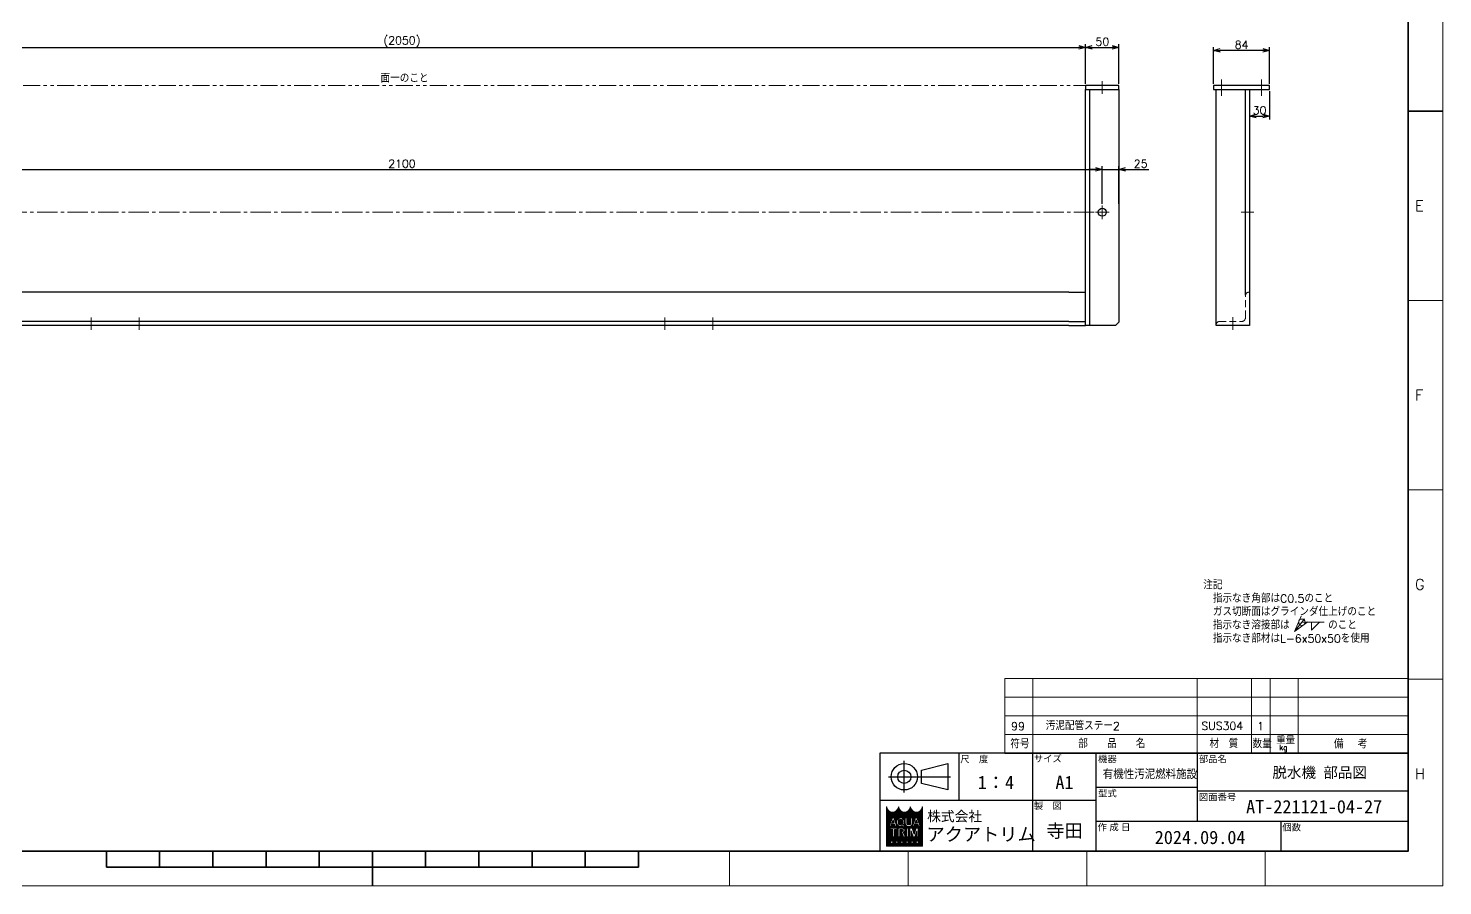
# Model space of a CAD drawing. Header units: millimetres. Extents: x 0 to 3313, y -19 to 2332.
# Drawn here: x 1192 to 3313, y 0 to 1286 of the extents above; entities that cross this region are included whole.
import ezdxf
from ezdxf.enums import TextEntityAlignment as Align

# ---------------------------------------------------------------- set-up
doc = ezdxf.new("R2010")
doc.units = ezdxf.units.MM
doc.header["$LTSCALE"] = 1.6
doc.header["$PDMODE"] = 99
doc.header["$PDSIZE"] = 1
for name, pattern in [('CENTER2', [28.575000000000003, 19.05, -3.175, 3.175, -3.175]), ('HIDDEN', [9.524999999999999, 6.35, -3.175]), ('PHANTOM2', [31.750000000000004, 15.875, -3.175, 3.175, -3.175, 3.175, -3.175])]:
    doc.linetypes.add(name, pattern=pattern)
for name, color, linetype, lineweight in [('04_HIDDEN', 2, 'HIDDEN', 13), ('05_CENTER', 4, 'CENTER2', 13), ('06_PHANTOM', 2, 'PHANTOM2', 13), ('07_TEXT', 3, 'Continuous', 13), ('08_DIM', 3, 'Continuous', 13), ('90_FRAME', 5, 'Continuous', 35)]:
    doc.layers.add(name, color=color, linetype=linetype, lineweight=lineweight)
doc.layers.add('91_BLANK', color=5, linetype='Continuous', lineweight=0, plot=False)
doc.styles.add('KSS_TXT', font='txt.shx', dxfattribs={"bigfont": 'extfont2.shx'})
doc.styles.add('MS_G', font='MS Gothic.ttf')
doc.styles.get("Standard").update_dxf_attribs({"font": 'txt.shx', "bigfont": 'extfont2.shx'})
doc.styles.add('表題用', font='MS PGothic.ttf')
doc.dimstyles.new('KSS_DIM', dxfattribs={"dimscale": 4, "dimtxt": 3, "dimasz": 2.5, "dimexe": 1.25, "dimexo": 0.625, "dimtad": 1, "dimdsep": 46, "dimtxsty": 'KSS_TXT', "dimblk": 'OPEN30', "dimcen": 0, "dimazin": 2, "dimtfac": 0.75, "dimtmove": 0, "dimatfit": 3, "dimldrblk": 'OPEN30', "dimfxl": 1.25, "dimtolj": 1, "dimarcsym": 0})

# ---------------------------------------------------------------- blocks, each defined once
blk = doc.blocks.new('Weld-line')
blk.add_line((0, 0), (1, 0))
blk = doc.blocks.new('Weld10-s5')
blk.add_circle((0, 0), 2)
blk = doc.blocks.new('Weld10-a1')
for p, q in [((5, 0), (0, 5)), ((0, 5), (0, 0)), ((0, 0), (5, 0))]:
    blk.add_line(p, q)
at = {"width": 0.9}
blk.add_attdef('S', text='', height=2.8, dxfattribs=at).set_placement((-2, 1), align=Align.RIGHT)
blk.add_attdef('L', (8, 1), '', height=2.8, dxfattribs=at)
blk = doc.blocks.new('_Open30')
at = {"color": 0, "linetype": 'ByBlock', "lineweight": -2}
for p, q in [((-1, 0.26794919), (0, 0)), ((0, 0), (-1, -0.26794919)), ((0, 0), (-1, 0))]:
    blk.add_line(p, q, dxfattribs=at)
blk = doc.blocks.new('*D184')
at = {"layer": '08_DIM', "color": 0, "lineweight": -2, "transparency": 16777216}
for p, q in [((727.4542912426223, 1202.476590508178), (727.4542912426223, 1262.113898850331)), ((737.4542912426223, 1257.113898850331), (2767.454291241022, 1257.113898850331)), ((2777.454291241022, 1202.476590508178), (2777.454291241022, 1262.113898850331))]:
    blk.add_line(p, q, dxfattribs=at)
at = {"layer": 'Defpoints', "color": 0, "transparency": 16777216}
for p in [(2777.454291241022, 1257.113898850331), (727.4542912426223, 1199.976590508178), (2777.454291241022, 1199.976590508178)]:
    blk.add_point(p, dxfattribs=at)
at = {"layer": '08_DIM', "color": 0, "lineweight": -2, "transparency": 16777216, "xscale": 10, "yscale": 10, "zscale": 10, "rotation": 180}
blk.add_blockref('_Open30', (727.4542912426223, 1257.113898850331), dxfattribs=at)
at = {"layer": '08_DIM', "color": 0, "lineweight": -2, "transparency": 16777216, "xscale": 10, "yscale": 10, "zscale": 10}
blk.add_blockref('_Open30', (2777.454291241022, 1257.113898850331), dxfattribs=at)
at = {"layer": '08_DIM', "color": 0, "transparency": 16777216, "insert": (1752.454291241822, 1265.613898850331), "char_height": 12, "attachment_point": 5, "style": 'KSS_TXT'}
blk.add_mtext('\\A1;(2050)', dxfattribs=at)
blk = doc.blocks.new('*D185')
at = {"layer": '08_DIM', "color": 0, "lineweight": -2, "transparency": 16777216}
for p, q in [((2777.454291241022, 1202.476590508178), (2777.454291241022, 1262.113898850331)), ((2787.454291241022, 1257.113898850331), (2817.454291241022, 1257.113898850331)), ((2827.454291241022, 1202.476590508178), (2827.454291241022, 1262.113898850331))]:
    blk.add_line(p, q, dxfattribs=at)
at = {"layer": 'Defpoints', "color": 0, "transparency": 16777216}
for p in [(2827.454291241022, 1257.113898850331), (2777.454291241022, 1199.976590508178), (2827.454291241022, 1199.976590508178)]:
    blk.add_point(p, dxfattribs=at)
at = {"layer": '08_DIM', "color": 0, "lineweight": -2, "transparency": 16777216, "xscale": 10, "yscale": 10, "zscale": 10, "rotation": 180}
blk.add_blockref('_Open30', (2777.454291241022, 1257.113898850331), dxfattribs=at)
at = {"layer": '08_DIM', "color": 0, "lineweight": -2, "transparency": 16777216, "xscale": 10, "yscale": 10, "zscale": 10}
blk.add_blockref('_Open30', (2827.454291241022, 1257.113898850331), dxfattribs=at)
at = {"layer": '08_DIM', "color": 0, "transparency": 16777216, "insert": (2802.454291241022, 1265.613898850331), "char_height": 12, "attachment_point": 5, "style": 'KSS_TXT'}
blk.add_mtext('\\A1;50', dxfattribs=at)
blk = doc.blocks.new('*D186')
at = {"layer": '08_DIM', "color": 0, "lineweight": -2, "transparency": 16777216}
for p, q in [((702.454291241047, 1022.76569668823), (702.454291241047, 1079.282011491899)), ((712.454291241047, 1074.282011491899), (2792.454291242593, 1074.282011491899)), ((2802.454291242593, 1022.765696688232), (2802.454291242593, 1079.282011491899))]:
    blk.add_line(p, q, dxfattribs=at)
at = {"layer": 'Defpoints', "color": 0, "transparency": 16777216}
for p in [(2802.454291242593, 1074.282011491899), (702.454291241047, 1020.26569668823), (2802.454291242593, 1020.265696688232)]:
    blk.add_point(p, dxfattribs=at)
at = {"layer": '08_DIM', "color": 0, "lineweight": -2, "transparency": 16777216, "xscale": 10, "yscale": 10, "zscale": 10, "rotation": 180}
blk.add_blockref('_Open30', (702.454291241047, 1074.282011491899), dxfattribs=at)
at = {"layer": '08_DIM', "color": 0, "lineweight": -2, "transparency": 16777216, "xscale": 10, "yscale": 10, "zscale": 10}
blk.add_blockref('_Open30', (2802.454291242593, 1074.282011491899), dxfattribs=at)
at = {"layer": '08_DIM', "color": 0, "transparency": 16777216, "insert": (1752.45429124182, 1082.782011491899), "char_height": 12, "attachment_point": 5, "style": 'KSS_TXT'}
blk.add_mtext('\\A1;2100', dxfattribs=at)
blk = doc.blocks.new('*D188')
at = {"layer": '08_DIM', "color": 0, "lineweight": -2, "transparency": 16777216}
for p, q in [((2792.454291242593, 1074.282011491899), (2782.454291242593, 1074.282011491899)), ((2802.454291242593, 1022.765696688232), (2802.454291242593, 1079.282011491899)), ((2802.454291242593, 1074.282011491899), (2827.454291241022, 1074.282011491899)), ((2827.454291241022, 1022.765696688232), (2827.454291241022, 1079.282011491899)), ((2837.454291241022, 1074.282011491899), (2872.454291241022, 1074.282011491899))]:
    blk.add_line(p, q, dxfattribs=at)
at = {"layer": 'Defpoints', "color": 0, "transparency": 16777216}
for p in [(2827.454291241022, 1074.282011491899), (2802.454291242593, 1020.265696688232), (2827.454291241022, 1020.265696688232)]:
    blk.add_point(p, dxfattribs=at)
at = {"layer": '08_DIM', "color": 0, "lineweight": -2, "transparency": 16777216, "xscale": 10, "yscale": 10, "zscale": 10}
blk.add_blockref('_Open30', (2802.454291242593, 1074.282011491899), dxfattribs=at)
at = {"layer": '08_DIM', "color": 0, "lineweight": -2, "transparency": 16777216, "xscale": 10, "yscale": 10, "zscale": 10, "rotation": 180}
blk.add_blockref('_Open30', (2827.454291241022, 1074.282011491899), dxfattribs=at)
at = {"layer": '08_DIM', "color": 0, "transparency": 16777216, "insert": (2859.954291241022, 1082.782011491899), "char_height": 12, "attachment_point": 5, "style": 'KSS_TXT'}
blk.add_mtext('\\A1;25', dxfattribs=at)
blk = doc.blocks.new('*D198')
at = {"layer": '08_DIM', "color": 0, "lineweight": -2, "transparency": 16777216}
for p, q in [((3023.301182968225, 1191.476590500505), (3023.301182968225, 1149.211516121227)), ((3053.301182972245, 1191.47659050219), (3053.301182972245, 1149.211516121227)), ((3033.301182968225, 1154.211516121227), (3043.301182972245, 1154.211516121227))]:
    blk.add_line(p, q, dxfattribs=at)
at = {"layer": 'Defpoints', "color": 0, "transparency": 16777216}
for p in [(3023.301182968225, 1193.976590500505), (3053.301182972245, 1193.97659050219), (3053.301182972245, 1154.211516121227)]:
    blk.add_point(p, dxfattribs=at)
at = {"layer": '08_DIM', "color": 0, "lineweight": -2, "transparency": 16777216, "xscale": 10, "yscale": 10, "zscale": 10, "rotation": 180}
blk.add_blockref('_Open30', (3023.301182968225, 1154.211516121227), dxfattribs=at)
at = {"layer": '08_DIM', "color": 0, "lineweight": -2, "transparency": 16777216, "xscale": 10, "yscale": 10, "zscale": 10}
blk.add_blockref('_Open30', (3053.301182972245, 1154.211516121227), dxfattribs=at)
at = {"layer": '08_DIM', "color": 0, "transparency": 16777216, "insert": (3038.301182970235, 1162.711516121227), "char_height": 12, "attachment_point": 5, "style": 'KSS_TXT'}
blk.add_mtext('\\A1;30', dxfattribs=at)
blk = doc.blocks.new('*D199')
at = {"layer": '08_DIM', "color": 0, "lineweight": -2, "transparency": 16777216}
for p, q in [((2969.301182973304, 1202.476590504996), (2969.301182973304, 1257.708114210339)), ((3043.301182972245, 1252.708114210339), (2979.301182973304, 1252.708114210339)), ((3053.301182972245, 1202.47659050219), (3053.301182972245, 1257.708114210339))]:
    blk.add_line(p, q, dxfattribs=at)
at = {"layer": 'Defpoints', "color": 0, "transparency": 16777216}
for p in [(2969.301182973304, 1252.708114210339), (2969.301182973304, 1199.976590504996), (3053.301182972245, 1199.97659050219)]:
    blk.add_point(p, dxfattribs=at)
at = {"layer": '08_DIM', "color": 0, "lineweight": -2, "transparency": 16777216, "xscale": 10, "yscale": 10, "zscale": 10, "rotation": 180}
blk.add_blockref('_Open30', (2969.301182973304, 1252.708114210339), dxfattribs=at)
at = {"layer": '08_DIM', "color": 0, "lineweight": -2, "transparency": 16777216, "xscale": 10, "yscale": 10, "zscale": 10}
blk.add_blockref('_Open30', (3053.301182972245, 1252.708114210339), dxfattribs=at)
at = {"layer": '08_DIM', "color": 0, "transparency": 16777216, "insert": (3011.301182972775, 1261.208114210339), "char_height": 12, "attachment_point": 5, "style": 'KSS_TXT'}
blk.add_mtext('\\A1;84', dxfattribs=at)
blk = doc.blocks.new('KK015066_54_5_1_1')
for p, q in [((1.5, 50), (0, 50)), ((0, 0), (0, 50)), ((6, 12.5), (6, 45.5)), ((0, 0), (50, 0)), ((45.5, 6), (12.5, 6)), ((50, 1.5), (50, 0))]:
    blk.add_line(p, q)
for centre, radius, start, end in [((1.5, 45.5), 4.5, 0, 90), ((12.5, 12.5), 6.5, 180, 270), ((45.5, 1.5), 4.5, 0, 90)]:
    blk.add_arc(centre, radius, start, end)
at = {"flags": 3}
blk.add_attdef('PARAM', (0, 0), '', height=1, dxfattribs=at)
blk = doc.blocks.new('Jis_w20130906110600')
blk.add_blockref('Weld10-s5', (0, 0))
at = {"xscale": -1, "rotation": 180}
blk.add_blockref('Weld10-a1', (6, 0), dxfattribs=at)
at = {"layer": '08_DIM', "xscale": 14, "yscale": 14, "zscale": 14}
blk.add_blockref('Weld-line', (0, 0), dxfattribs=at)
at = {"style": 'KSS_TXT', "flags": 1}
blk.add_attdef('JISINFO', (0, 0), '', height=3, dxfattribs=at)
at = {"layer": '08_DIM'}
blk.add_leader([(-4.630805428080293, -5.765361229938435), (0, 0)], dimstyle='KSS_DIM', dxfattribs=at)

msp = doc.modelspace()

# ---------------------------------------------------------------- hatches: boundary and pattern name
at = {"layer": '90_FRAME', "lineweight": 5}
h = msp.add_hatch(dxfattribs=at)
h.set_pattern_fill('_USER', color=4, scale=1.2, angle=45, pattern_type=0)
h.set_pattern_definition([(45, (2.428014568067738e-06, 3.380257567187072e-07), (-0.8485281374238569, 0.848528137423857), [])])
edge = h.paths.add_edge_path()
edge.add_arc((2532.784011563459, 118.0443029261328), 0.2561589359989652, 90, 180)
edge.add_ellipse((2523.818448803494, 118.0443029261328), major_axis=(-8.709403823964816, 0), ratio=0.8823529411764706, start_angle=360, end_angle=540, ccw=False)
edge.add_arc((2514.85288604353, 118.0443029261328), 0.2561589359989652, 3.187317984128255, 180.0000000000261)
edge.add_ellipse((2505.887323283566, 118.0443029261328), major_axis=(-8.709403823964816, 0), ratio=0.8823529411764706, start_angle=360, end_angle=540, ccw=False)
edge.add_arc((2496.921760523602, 118.0443029261328), 0.2561589359989652, 3.187317984128255, 180)
edge.add_ellipse((2487.956197763638, 118.0443029261328), major_axis=(-8.709403823964816, 0), ratio=0.8823529411764706, start_angle=360, end_angle=540, ccw=False)
edge.add_arc((2478.990635003674, 118.0443029261328), 0.2561589359989652, 3.187317984128255, 90)
edge.add_line((2478.990635003674, 118.3004618621339), (2478.990635003674, 59.12774764637243))
edge.add_line((2478.990635003674, 59.12774764637061), (2532.784011563457, 59.12774764637061))
edge.add_line((2532.784011563459, 59.12774764637061), (2532.784011563459, 118.3004618621303))
h.paths.add_polyline_path([(2487.66487877106, 101.6977199126409), (2489.788746144333, 101.6977199126409), (2494.618467985672, 88.95125125733057), (2494.618467985672, 88.88977311269218), (2492.31913091058, 88.88977311269218), (2491.116768427358, 92.26639753210247), (2486.388088275232, 92.26639753210247), (2487.081315743436, 94.2132054456938), (2490.423540959158, 94.2132054456938), (2488.726812457696, 98.97817023052949), (2485.134494004816, 88.88977311269218), (2482.835156929721, 88.88977311269218), (2482.835156929721, 88.95125125733057)], flags=16)
edge = h.paths.add_edge_path(flags=16)
edge.add_ellipse((2499.963838488116, 96.06222332066272), major_axis=(-5.8916555279762, 0), ratio=0.9565217391304346, start_angle=180, end_angle=360, ccw=False)
edge.add_line((2505.855494016092, 96.06222332066272), (2505.855494016092, 94.52526970466852))
edge.add_ellipse((2499.963838488116, 94.52526970466852), major_axis=(-5.8916555279762, 0), ratio=0.9565217391304346, start_angle=142.1052553177129, end_angle=180, ccw=False)
edge.add_line((2504.613182037477, 91.06387544701602), (2502.962457058112, 92.42409125054064))
edge.add_ellipse((2499.963838488116, 94.67598871228392), major_axis=(3.75679118758396, 0), ratio=0.9950358206786509, start_angle=-37.0427632869818, end_angle=0)
edge.add_line((2503.720624959607, 94.67584359503917), (2503.720624959607, 95.91150431304732))
edge.add_ellipse((2499.963838488116, 95.91150431304732), major_axis=(3.75678647149081, 0), ratio=0.9947182625257321, start_angle=360, end_angle=540)
edge.add_line((2496.207052016625, 95.91150431304732), (2496.207052016625, 94.6758569709159))
edge.add_ellipse((2499.963838488116, 94.67598871228392), major_axis=(3.75679118758396, 0), ratio=0.9950358206786509, start_angle=-180, end_angle=-65.75794872216291)
edge.add_line((2501.506348242825, 91.26747993830713), (2500.4603937385, 92.28544412584733))
edge.add_line((2500.460393738498, 92.28544412584552), (2501.595038929112, 93.49027929634349))
edge.add_line((2501.595038929112, 93.4902792963453), (2506.339262864996, 89.58098583213132))
edge.add_line((2506.339262864994, 89.5809858321295), (2504.856736798023, 88.00674962027688))
edge.add_line((2504.856736798026, 88.0067496202787), (2503.07578545746, 89.74004172519153))
edge.add_ellipse((2499.963838488116, 94.52526970466852), major_axis=(-5.8916555279762, 0), ratio=0.9565217391304346, start_angle=0, end_angle=121.88362473889401, ccw=False)
edge.add_line((2494.07218296014, 94.52526970466852), (2494.07218296014, 96.06222332066272))
h.paths.add_polyline_path([(2494.999432772534, 86.32818375270244), (2494.999432772534, 84.5350712007089), (2491.157048732549, 84.5350712007089, 0.4142135623730951), (2490.900889796548, 84.27891226470956), (2490.900889796548, 73.52023695275375), (2488.59545937256, 73.52023695275375), (2488.59545937256, 84.27891226470956, 0.4142135623730951), (2488.339300436562, 84.5350712007089), (2484.496916396577, 84.5350712007089), (2484.496916396577, 86.32818375270244)], flags=16)
edge = h.paths.add_edge_path(flags=16)
edge.add_line((2496.459497088164, 86.32818375270244), (2502.35115261614, 86.32818375270244))
edge.add_ellipse((2502.351152616136, 82.95894590900161), major_axis=(-4.134945875879031, 7.595772347314229e-16), ratio=0.8148203011203055, start_angle=111.38697473498539, end_angle=270, ccw=False)
edge.add_arc((2502.985257251928, 78.39289031076214), 1.674818033710892, 22.272952259934925, 58.5531130129101, ccw=False)
edge.add_line((2504.535115011853, 79.02767875586642), (2506.742257428013, 73.62270052715348))
edge.add_line((2506.742257428015, 73.62270052715348), (2506.742257428015, 73.52023695275375))
edge.add_line((2506.742257428015, 73.52023695275375), (2504.257515748826, 73.52023695275375))
edge.add_line((2504.257515748826, 73.52023695275375), (2502.307650511496, 78.94771842802538))
edge.add_arc((2501.357145190688, 78.56507232130707), 1.02463574399587, 21.92829786654815, 90)
edge.add_line((2501.357145190688, 79.58970806530078), (2498.841775192951, 79.58970806530078))
edge.add_line((2498.84177519295, 79.58970806530078), (2498.84177519295, 81.38282061729433))
edge.add_line((2498.84177519295, 81.38282061729433), (2502.658543339333, 81.38282061729433))
edge.add_arc((2502.603584884776, 82.95894590900161), 1.577083183248922, 271.9970571044071, 448.0029428955929)
edge.add_line((2502.658543339339, 84.5350712007089), (2498.764927512154, 84.5350712007089))
edge.add_line((2498.764927512153, 84.5350712007089), (2498.764927512153, 73.52023695275375))
edge.add_line((2498.764927512153, 73.52023695275375), (2496.459497088162, 73.52023695275375))
edge.add_line((2496.459497088164, 73.52023695275375), (2496.459497088164, 86.32818375270244))
h.paths.add_polyline_path([(2507.039615355666, 101.6977199126409), (2509.345045779658, 101.6977199126409), (2509.345045779658, 94.52526970466852, 0.175030561155744), (2510.36206541662, 91.58973104410461, 0.2571496110314638), (2514.475840606674, 91.58973104410461, 0.1750305611562702), (2515.492860243632, 94.52526970467761), (2515.492860243632, 101.6977199126409), (2517.798290667624, 101.6977199126409), (2517.798290667624, 94.06187212229952, -0.3793912406243967), (2512.803191415643, 88.88977311269218), (2512.034714607643, 88.88977311269218, -0.3793912406243716), (2507.039615355666, 94.06187212229952)], flags=16)
h.paths.add_polyline_path([(2508.684833381887, 86.32818375270244), (2511.502581677878, 86.32818375270244), (2511.502581677878, 84.5350712007089, 0.4142135623730951), (2511.24642274188, 84.27891226470956), (2511.24642274188, 75.56950844074481, 0.4142135623730951), (2511.502581677878, 75.3133495047473), (2511.502581677878, 73.52023695275375), (2508.684833381887, 73.52023695275375), (2508.684833381887, 75.3133495047473, 0.4142135623730951), (2508.940992317888, 75.56950844074481), (2508.940992317888, 84.27891226470956, 0.4142135623730951), (2508.684833381887, 84.5350712007089)], flags=16)
h.paths.add_polyline_path([(2513.810508226824, 86.32818375270244), (2517.155838741566, 86.32818375270244), (2520.214481626799, 77.0259742398407), (2523.273124512032, 86.32818375270244), (2526.620577930842, 86.32818375270244), (2526.620577930842, 73.52023695275375), (2524.315147506853, 73.52023695275375), (2524.315147506853, 82.48579971271784), (2521.367196838795, 73.52023695275375), (2519.061766414806, 73.52023695275375), (2516.113815746744, 82.48579971271784), (2516.115938650817, 73.52023695275375), (2513.810508226824, 73.52023695275375)], flags=16)
h.paths.add_polyline_path([(2522.498218294798, 101.6977199126409), (2524.622085668072, 101.6977199126409), (2529.451807509411, 88.95125125733057), (2529.451807509411, 88.88977311269218), (2527.152470434315, 88.88977311269218), (2525.950107951097, 92.26639753210247), (2521.221427798971, 92.26639753210247), (2521.914655267171, 94.2132054456938), (2525.256880482897, 94.2132054456938), (2523.560151981435, 98.97817023052949), (2519.967833528551, 88.88977311269218), (2517.668496453456, 88.88977311269218), (2517.668496453456, 88.95125125733057)], flags=16)
h.paths.add_polyline_path([(2485.138449467651, 66.81251572633983), (2488.212356699636, 66.81251572633983), (2488.212356699636, 63.73860849435323), (2485.138449467651, 63.73860849435323)], flags=16)
h.paths.add_polyline_path([(2492.82321754762, 66.81251572633983), (2495.897124779605, 66.81251572633983), (2495.897124779605, 63.73860849435323), (2492.82321754762, 63.73860849435323)], flags=16)
h.paths.add_polyline_path([(2500.507985627589, 66.81251572633983), (2503.581892859574, 66.81251572633983), (2503.581892859574, 63.73860849435323), (2500.507985627589, 63.73860849435323)], flags=16)
h.paths.add_polyline_path([(2508.192753707558, 66.81251572633983), (2511.266660939543, 66.81251572633983), (2511.266660939543, 63.73860849435323), (2508.192753707558, 63.73860849435323)], flags=16)
h.paths.add_polyline_path([(2515.877521787528, 66.81251572633983), (2518.951429019512, 66.81251572633983), (2518.951429019512, 63.73860849435323), (2515.877521787528, 63.73860849435323)], flags=16)
h.paths.add_polyline_path([(2523.562289867497, 66.81251572633983), (2526.636197099482, 66.81251572633983), (2526.636197099482, 63.73860849435323), (2523.562289867497, 63.73860849435323)], flags=16)

# ---------------------------------------------------------------- linework, layer by layer
at = {"color": 0}
for p, q in [((2783.454291241022, 1193.976590508178), (2783.454291241025, 839.9765905066643)), ((3017.301182966876, 885.476590507622), (3017.301182968222, 1193.976590511525)), ((2752.454291246555, 889.9765905066643), (752.4542912370962, 889.9765905066624)), ((2752.454291246555, 889.9765905066624), (2777.454291241025, 889.9765905066624)), ((2752.454291246555, 845.9765905066643), (752.4542912370962, 845.9765905066643)), ((2752.454291246555, 839.9765905066643), (752.4542912370962, 839.9765905066643)), ((2752.454291246555, 845.9765905066643), (2777.454291241025, 845.9765905066643)), ((2752.454291246555, 839.9765905066643), (2777.454291241025, 839.9765905066643))]:
    msp.add_line(p, q, dxfattribs=at)
for points in [[(2827.454291241022, 1193.976590508178), (2827.454291241022, 1199.976590508178), (2777.454291241022, 1199.976590508178), (2777.454291241022, 1193.976590508178)], [(2777.454291241025, 839.9765905066643), (2777.454291241022, 1193.976590508178), (2827.454291241022, 1193.976590508178), (2827.454291241025, 844.9765905066643), (2822.454291241025, 839.9765905066643)], [(3053.301182972245, 1199.97659050219), (2969.301182973304, 1199.976590504996), (2969.301182973304, 1193.976590504996), (3053.301182972245, 1193.97659050219)], [(3023.301182966876, 839.9765905066652), (2973.301182966876, 839.9765905066652), (2973.301182968225, 1193.976590511525), (3023.301182968225, 1193.976590511525)]]:
    msp.add_lwpolyline(points, close=True, dxfattribs=at)
msp.add_circle((2802.454291244168, 1009.976605514262), 6, dxfattribs=at)
at = {"layer": '05_CENTER'}
for p, q in [((2981.301182972245, 1184.670803268907), (2981.301182972245, 1208.818512921464)), ((3041.301182972245, 1184.670803268907), (3041.301182972245, 1208.818512921464)), ((2802.454291237755, 1206.636396900868), (2802.454291237747, 1187.547167618585)), ((2802.454291242597, 999.6875143402931), (2802.454291242597, 1020.26569668823)), ((702.4542912394791, 1009.976605518834), (2802.454291242597, 1009.976605514262)), ((2812.743382418135, 1009.976605518835), (2792.165200070202, 1009.976605518835)), ((3029.864292986069, 1009.976605507139), (3010.731257093696, 1009.976605507139)), ((1286.454291232436, 852.1990219328982), (1286.454291232436, 833.5145612606975)), ((1358.454291232443, 852.1990219328973), (1358.454291232443, 833.5145612606966)), ((2146.454291239839, 852.1990219329), (2146.454291239839, 833.5145612606993)), ((2218.454291239846, 852.1990219329), (2218.454291239846, 833.5145612606993)), ((2998.301182966876, 833.4134804881987), (2998.301182966876, 852.5465163805757))]:
    msp.add_line(p, q, dxfattribs=at)
at = {"layer": '06_PHANTOM'}
msp.add_line((727.4542912426223, 1199.976590508178), (2777.454291241022, 1199.976590508178), dxfattribs=at)
at = {"layer": '90_FRAME'}
for p, q in [((3312.803439193518, 1161.723697891917), (3260.955724908015, 1161.723697891917)), ((1309.341096342836, 27.68619589638555), (1309.341096342836, 51.61591018200809)), ((1389.106810628231, 27.68619589638555), (1389.106810628231, 51.61591018200809)), ((1468.872524913625, 27.68619589638555), (1468.872524913625, 51.61591018200809)), ((1548.63823919901, 27.68619589638555), (1548.63823919901, 51.61591018200809)), ((1628.403953484405, 27.68619589638555), (1628.403953484405, 51.61591018200809)), ((1708.169667769799, -1.126752522395691e-07), (1708.169667769799, 51.61591018200808)), ((1787.935382055184, 27.68619589638555), (1787.935382055184, 51.61591018200809)), ((1867.701096340579, 27.68619589638555), (1867.701096340579, 51.61591018200809)), ((1947.466810625973, 27.68619589638555), (1947.466810625973, 51.61591018200809)), ((2027.232524911368, 27.68619589638555), (2027.232524911368, 51.61591018200809)), ((2106.998239196764, 27.68619589638555), (2106.998239196764, 51.61591018200809)), ((1309.341096342836, 27.68619589638555), (2106.998239196764, 27.68619589638555))]:
    msp.add_line(p, q, dxfattribs=at)
at = {"layer": '90_FRAME', "color": 4, "lineweight": 13}
for p, q in [((3312.803439193518, 877.7348223930649), (3260.955724908015, 877.7348223930649)), ((3312.803439193518, 593.7459468942131), (3260.955724908015, 593.7459468942131)), ((2656.069992768332, 310.7016214586315), (3260.955701801782, 310.7016214586315)), ((2656.070015874565, 310.7016214586315), (2656.070015874565, 198.7016244671281)), ((2698.070010624573, 310.7016214586315), (2698.070010624573, 198.7016244671281)), ((2944.431898635686, 310.7016214586315), (2944.431898635686, 198.7016244671281)), ((3026.208353593612, 310.7016214586315), (3026.208353593628, 198.7016244671281)), ((3054.208350093614, 310.7016214586315), (3054.20835009363, 198.7016244671281)), ((3096.208344843624, 310.7016214586315), (3096.208344843623, 198.7016244671281)), ((3312.803439193518, 309.7570713953615), (3260.955724908015, 309.7570713953615)), ((2656.069992768332, 282.7016199634972), (3260.955701801782, 282.7016199634972)), ((2656.069992768332, 254.7016214586315), (3260.955701801782, 254.7016214586315)), ((2656.069992768332, 226.7016214586315), (3260.955701801782, 226.7016214586315)), ((2243.636907767629, -1.126752522395691e-07), (2243.636907767629, 51.61591018200809)), ((2511.370527766548, -1.126752522395691e-07), (2511.370527766548, 51.61591018200809)), ((2779.104147765468, -1.126752522395691e-07), (2779.104147765468, 51.61591018200809)), ((3046.837767764388, -1.126752522395691e-07), (3046.837767764388, 51.61591018200809))]:
    msp.add_line(p, q, dxfattribs=at)
at = {"layer": '90_FRAME', "color": 0, "lineweight": 25}
for p, q in [((2587.755724910732, 127.9873387531256), (2587.755724910732, 198.7016244671281)), ((2698.070010624573, 51.61591018200807), (2698.070010624573, 198.7016244671281)), ((2793.384296338414, 51.61591018200807), (2793.384296338414, 198.7016244671281)), ((2944.431898635686, 198.7016244671281), (2944.431898635686, 96.8730530389671)), ((2505.585724911065, 139.5844816102249), (2505.585724911065, 187.1044816100325)), ((2481.825724911161, 163.3444816101251), (2574.885724910784, 163.3444816101251)), ((2793.384296338414, 127.9873387531256), (2468.955724911213, 127.9873387531256)), ((2793.384296338414, 147.7873387530485), (2944.431898635686, 147.7873387530485)), ((2944.431898635686, 142.1301958959261), (3260.955724908015, 142.1301958959261)), ((2793.384296338414, 96.8730530389671), (3260.955724908015, 96.8730530389671)), ((3069.927153480171, 96.8730530389671), (3069.927153480171, 51.61591018200807))]:
    msp.add_line(p, q, dxfattribs=at)
at = {"layer": '90_FRAME', "color": 7, "lineweight": 25}
msp.add_line((2656.070015874565, 198.7016244671281), (3260.955724908015, 198.7016244671281), dxfattribs=at)
at = {"layer": '90_FRAME', "color": 4, "lineweight": 5}
for p, q in [((2478.990635003674, 59.12774764637061), (2478.990635003674, 118.3004618621339)), ((2532.784011563459, 118.3004618621339), (2532.784011563459, 59.12774764637061)), ((2482.835156929721, 88.95125125733057), (2487.66487877106, 101.6977199126409)), ((2482.835156929721, 88.88977311269218), (2482.835156929721, 88.95125125733057)), ((2482.835156929721, 88.95125125733057), (2482.835156929721, 88.95125125733057)), ((2482.835156929721, 88.88977311269218), (2482.835156929721, 88.95125125733057)), ((2482.835156929721, 88.88977311269218), (2485.134494004816, 88.88977311269218)), ((2484.496916396577, 86.32818375270244), (2494.999432772534, 86.32818375270244)), ((2484.496916396577, 86.32818375270244), (2484.496916396577, 84.5350712007089)), ((2485.134494004816, 88.88977311269218), (2488.726812457696, 98.97817023052949)), ((2486.388088275232, 92.26639753210247), (2487.081315743436, 94.2132054456938)), ((2486.388088275232, 92.26639753210247), (2491.116768427358, 92.26639753210247)), ((2487.081315743436, 94.2132054456938), (2490.423540959158, 94.2132054456938)), ((2487.66487877106, 101.6977199126409), (2489.788746144333, 101.6977199126409)), ((2490.423540959158, 94.2132054456938), (2488.726812457696, 98.97817023052949)), ((2494.618467985672, 88.95125125733057), (2489.788746144333, 101.6977199126409)), ((2492.31913091058, 88.88977311269218), (2491.116768427358, 92.26639753210247)), ((2494.618467985672, 88.88977311269218), (2492.31913091058, 88.88977311269218)), ((2494.07218296014, 96.06222332066272), (2494.07218296014, 94.52526970466852)), ((2494.618467985672, 88.88977311269218), (2494.618467985672, 88.95125125733057)), ((2494.999432772534, 86.32818375270244), (2494.999432772534, 84.5350712007089)), ((2496.207052016625, 95.91150431304732), (2496.207052016625, 94.68194142025231)), ((2496.459497088164, 86.32818375270244), (2496.459497088164, 73.52023695275375)), ((2496.459497088164, 86.32818375270244), (2502.351152616136, 86.32818375270244)), ((2500.460393738498, 92.28544412584552), (2501.595038929112, 93.4902792963453)), ((2500.460393738498, 92.28544412584552), (2501.506348242825, 91.26747993830713)), ((2501.595038929112, 93.4902792963453), (2506.339262864994, 89.5809858321295)), ((2502.962457058112, 92.42409125054064), (2504.613182037477, 91.06387544701602)), ((2503.07578545746, 89.74004172519153), (2504.856736798026, 88.0067496202787)), ((2503.720624959607, 95.91150431304732), (2503.720624959607, 94.68194142025231)), ((2504.856736798026, 88.0067496202787), (2506.339262864994, 89.5809858321295)), ((2505.855494016092, 96.06222332066272), (2505.855494016092, 94.52526970466852)), ((2507.039615355666, 94.06187212229952), (2507.039615355666, 101.6977199126409)), ((2509.345045779658, 101.6977199126409), (2507.039615355666, 101.6977199126409)), ((2508.684833381887, 86.32818375270244), (2511.502581677878, 86.32818375270244)), ((2508.684833381887, 86.32818375270244), (2508.684833381887, 84.5350712007089)), ((2509.345045779658, 94.52526970466852), (2509.345045779658, 101.6977199126409)), ((2511.502581677878, 86.32818375270244), (2511.502581677878, 84.5350712007089)), ((2512.803191415643, 88.88977311269218), (2512.034714607647, 88.88977311269218)), ((2513.810508226824, 86.32818375270244), (2513.810508226824, 73.52023695275375)), ((2513.810508226824, 86.32818375270244), (2517.155838741566, 86.32818375270244)), ((2515.492860243632, 94.52526970466852), (2515.492860243632, 101.6977199126409)), ((2515.492860243632, 101.6977199126409), (2517.798290667624, 101.6977199126409)), ((2520.214481626799, 77.0259742398407), (2517.155838741566, 86.32818375270244)), ((2517.668496453456, 88.95125125733057), (2522.498218294798, 101.6977199126409)), ((2517.668496453456, 88.88977311269218), (2517.668496453456, 88.95125125733057)), ((2517.668496453456, 88.95125125733057), (2517.668496453456, 88.95125125733057)), ((2517.668496453456, 88.88977311269218), (2517.668496453456, 88.95125125733057)), ((2517.668496453456, 88.88977311269218), (2519.967833528551, 88.88977311269218)), ((2517.798290667624, 94.06187212229952), (2517.798290667624, 101.6977199126409)), ((2519.967833528551, 88.88977311269218), (2523.560151981435, 98.97817023052949)), ((2520.214481626799, 77.0259742398407), (2523.273124512032, 86.32818375270244)), ((2521.221427798971, 92.26639753210247), (2521.914655267171, 94.2132054456938)), ((2521.221427798971, 92.26639753210247), (2525.950107951097, 92.26639753210247)), ((2521.914655267171, 94.2132054456938), (2525.256880482897, 94.2132054456938)), ((2522.498218294798, 101.6977199126409), (2524.622085668072, 101.6977199126409)), ((2526.620577930842, 86.32818375270244), (2523.273124512032, 86.32818375270244)), ((2525.256880482897, 94.2132054456938), (2523.560151981435, 98.97817023052949)), ((2529.451807509411, 88.95125125733057), (2524.622085668072, 101.6977199126409)), ((2527.152470434315, 88.88977311269218), (2525.950107951097, 92.26639753210247)), ((2526.620577930842, 73.52023695275375), (2526.620577930842, 86.32818375270244)), ((2529.451807509411, 88.88977311269218), (2527.152470434315, 88.88977311269218)), ((2529.451807509411, 88.88977311269218), (2529.451807509411, 88.95125125733057)), ((2484.496916396577, 84.5350712007089), (2488.339300436562, 84.5350712007089)), ((2485.138449467651, 66.81251572633983), (2488.212356699636, 66.81251572633983)), ((2485.138449467651, 66.81251572633983), (2485.138449467651, 63.73860849435323)), ((2488.212356699636, 63.73860849435323), (2485.138449467651, 63.73860849435323)), ((2488.212356699636, 66.81251572633983), (2488.212356699636, 63.73860849435323)), ((2488.59545937256, 73.52023695275375), (2488.59545937256, 84.27891226470956)), ((2488.59545937256, 73.52023695275375), (2490.900889796548, 73.52023695275375)), ((2490.900889796548, 73.52023695275375), (2490.900889796548, 84.27891226470956)), ((2491.157048732549, 84.5350712007089), (2494.999432772534, 84.5350712007089)), ((2492.82321754762, 66.81251572633983), (2495.897124779605, 66.81251572633983)), ((2492.82321754762, 66.81251572633983), (2492.82321754762, 63.73860849435323)), ((2495.897124779605, 63.73860849435323), (2492.82321754762, 63.73860849435323)), ((2495.897124779605, 66.81251572633983), (2495.897124779605, 63.73860849435323)), ((2496.459497088164, 73.52023695275375), (2498.764927512153, 73.52023695275375)), ((2498.764927512153, 73.52023695275375), (2498.764927512153, 84.5350712007089)), ((2498.764927512153, 84.5350712007089), (2502.658543339339, 84.5350712007089)), ((2498.84177519295, 79.58970806530078), (2498.84177519295, 81.38282061729433)), ((2498.84177519295, 81.38282061729433), (2502.658543339339, 81.38282061729433)), ((2498.84177519295, 79.58970806530078), (2501.357145190688, 79.58970806530078)), ((2500.507985627589, 66.81251572633983), (2503.581892859574, 66.81251572633983)), ((2500.507985627589, 66.81251572633983), (2500.507985627589, 63.73860849435323)), ((2503.581892859574, 63.73860849435323), (2500.507985627589, 63.73860849435323)), ((2502.307650511496, 78.94771842802538), (2504.257515748826, 73.52023695275375)), ((2503.581892859574, 66.81251572633983), (2503.581892859574, 63.73860849435323)), ((2504.257515748826, 73.52023695275375), (2506.742257428015, 73.52023695275375)), ((2504.535115011853, 79.02767875586824), (2506.742257428015, 73.62270052715348)), ((2506.742257428015, 73.62270052715348), (2506.742257428015, 73.52023695275375)), ((2508.192753707558, 66.81251572633983), (2511.266660939543, 66.81251572633983)), ((2508.192753707558, 66.81251572633983), (2508.192753707558, 63.73860849435323)), ((2511.266660939543, 63.73860849435323), (2508.192753707558, 63.73860849435323)), ((2508.684833381887, 73.52023695275375), (2508.684833381887, 75.3133495047473)), ((2508.684833381887, 73.52023695275375), (2511.502581677878, 73.52023695275375)), ((2508.940992317888, 75.56950844074481), (2508.940992317888, 84.27891226470956)), ((2511.24642274188, 75.56950844074481), (2511.24642274188, 84.27891226470956)), ((2511.266660939543, 66.81251572633983), (2511.266660939543, 63.73860849435323)), ((2511.502581677878, 73.52023695275375), (2511.502581677878, 75.3133495047473)), ((2513.810508226824, 73.52023695275375), (2516.115938650817, 73.52023695275375)), ((2515.877521787528, 66.81251572633983), (2518.951429019512, 66.81251572633983)), ((2515.877521787528, 66.81251572633983), (2515.877521787528, 63.73860849435323)), ((2518.951429019512, 63.73860849435323), (2515.877521787528, 63.73860849435323)), ((2516.115938650817, 73.52023695275375), (2516.113815746744, 82.48579971271784)), ((2519.061766414806, 73.52023695275375), (2516.113815746744, 82.48579971271784)), ((2518.951429019512, 66.81251572633983), (2518.951429019512, 63.73860849435323)), ((2519.061766414806, 73.52023695275375), (2521.367196838795, 73.52023695275375)), ((2521.367196838795, 73.52023695275375), (2524.315147506853, 82.48579971271784)), ((2526.636197099482, 66.81251572633983), (2523.562289867497, 66.81251572633983)), ((2523.562289867497, 66.81251572633983), (2523.562289867497, 63.73860849435323)), ((2523.562289867497, 63.73860849435323), (2526.636197099482, 63.73860849435323)), ((2524.315147506853, 82.48579971271784), (2524.315147506853, 73.52023695275375)), ((2524.315147506853, 73.52023695275375), (2526.620577930842, 73.52023695275375)), ((2526.636197099482, 66.81251572633983), (2526.636197099482, 63.73860849435323)), ((2532.784011563459, 59.12774764637061), (2478.990635003674, 59.12774764637061))]:
    msp.add_line(p, q, dxfattribs=at)
at = {"layer": '90_FRAME'}
msp.add_lwpolyline([(155.3836106315844, 51.61591018200809), (3260.955724908015, 51.61591018200807), (3260.955724908015, 2271.831485601825), (155.3836106315844, 2271.831485601825)], close=True, dxfattribs=at)
at = {"layer": '90_FRAME', "color": 0, "lineweight": 25}
msp.add_lwpolyline([(2468.955724911213, 51.61591018200807), (3260.955724908015, 51.61591018200807), (3260.955724908015, 198.7016244671281), (2468.955724911213, 198.7016244671281)], close=True, dxfattribs=at)
msp.add_lwpolyline([(2531.325724910964, 173.2444816100865), (2570.925724910803, 183.1444816100479), (2570.925724910803, 143.5444816102095), (2531.325724910964, 153.4444816101673), (2531.325724910964, 173.2444816100865)], dxfattribs=at)
for radius in [19.79999999992, 9.89999999996]:
    msp.add_circle((2505.585724911065, 163.3444816101251), radius, dxfattribs=at)
at = {"layer": '90_FRAME', "color": 4, "lineweight": 5}
for centre, radius, start, end in [((2478.990635003674, 118.0443029261328), 0.2561589359989652, 0, 90), ((2496.921760523602, 118.0443029261328), 0.2561589359989652, 0, 180), ((2496.921760523602, 118.0443029261328), 0.2561589359989652, 0, 90), ((2514.85288604353, 118.0443029261328), 0.2561589359989652, 0, 180), ((2532.784011563459, 118.0443029261328), 0.2561589359989652, 90, 180), ((2512.454759294769, 94.29357091348675), 5.420098542558598, 182.4500309922613, 265.5552572885243), ((2513.917997784466, 94.46562951004444), 4.573340900382642, 179.2527938813868, 218.9645718468802), ((2512.418953011647, 95.3246657339073), 4.263862534800127, 241.157727808319, 298.842272191681), ((2512.383146728521, 94.29357091348675), 5.420098542558598, 274.4447427114757, 357.5499690077386), ((2510.919908238824, 94.46562951004444), 4.573340900382127, 321.0354281531198, 0.7472061186132525), ((2488.339300436562, 84.27891226470956), 0.2561589359989652, 0, 90), ((2491.157048732549, 84.27891226470956), 0.2561589359989652, 90, 180), ((2501.357145190688, 78.56507232130707), 1.024635743995861, 21.92829786655025, 90), ((2502.603584884776, 82.95894590900161), 1.577083183248922, 271.997057104354, 88.00294289554164), ((2502.985257251928, 78.39289031076214), 1.674818033710921, 22.27295225998095, 58.55311301286322), ((2508.684833381887, 84.27891226470956), 0.2561589359989652, 0, 90), ((2508.684833381887, 75.56950844074481), 0.2561589359989652, 270, 0), ((2511.502581677878, 84.27891226470956), 0.2561589359989652, 90, 180), ((2511.502581677878, 75.56950844074481), 0.2561589359989652, 180, 270)]:
    msp.add_arc(centre, radius, start, end, dxfattribs=at)
for centre, major_axis, ratio, start_param, end_param in [((2487.956197763638, 118.0443029261328), (-8.709403823964816, 0), 0.8823529411764706, 6.283185307179586, 9.42477796076938), ((2505.887323283566, 118.0443029261328), (-8.709403823964816, 0), 0.8823529411764706, 6.283185307179586, 9.42477796076938), ((2523.818448803494, 118.0443029261328), (-8.709403823964816, 0), 0.8823529411764706, 6.283185307179586, 9.42477796076938), ((2499.963838488116, 96.06222332066272), (-5.8916555279762, 0), 0.9565217391304346, 3.141592653589793, 6.283185307179586), ((2499.963838488116, 95.91150431304732), (3.75678647149081, 0), 0.9947182625257321, 6.283185307179586, 9.42477796076938), ((2502.351152616136, 82.95894590900161), (-4.134945875879031, 7.595772347314198e-16), 0.8148203011203053, 1.944069452961235, 4.71238898038469)]:
    msp.add_ellipse(centre, major_axis=major_axis, ratio=ratio, start_param=start_param, end_param=end_param, dxfattribs=at)
at = {"layer": '90_FRAME', "color": 4, "lineweight": 5, "extrusion": (0, 0, -1)}
for centre, major_axis, ratio, start_param, end_param in [((2499.963838488116, 94.52526970466852), (-5.8916555279762, 0), 0.9565217391304346, 4.155914751220672, 6.283185307179586), ((2499.963838488116, 94.67598871228392), (3.75679118758396, 0), 0.9950358206786509, 7.430878021738927, 9.42477796076938), ((2499.963838488116, 94.67598871228392), (3.75679118758396, 0), 0.9950358206786509, 6.283185307179586, 6.929703490574296), ((2499.963838488116, 94.52526970466852), (-5.8916555279762, 0), 0.9565217391304346, 3.141592653589793, 3.802980717498315)]:
    msp.add_ellipse(centre, major_axis=major_axis, ratio=ratio, start_param=start_param, end_param=end_param, dxfattribs=at)
at = {"layer": '91_BLANK'}
msp.add_lwpolyline([(-8.093381893559126e-07, -1.126752522395691e-07), (3312.803439188015, -1.126752522395691e-07), (3312.803439188015, 2331.679199898026), (-8.093381893559126e-07, 2331.679199898026)], close=True, dxfattribs=at)

# ---------------------------------------------------------------- block references
at = {"layer": '04_HIDDEN', "extrusion": (0, 0, -1), "zscale": -1}
msp.add_blockref('KK015066_54_5_1_1', (-3023.301182966876, 839.9765905066652), dxfattribs=at)
at = {"layer": '08_DIM', "xscale": 2.4, "yscale": 2.4, "zscale": 2.4}
msp.add_blockref('Jis_w20130906110600', (3101.673959905331, 395.1165204152996), dxfattribs=at)

# ---------------------------------------------------------------- texts
at = {"layer": '07_TEXT', "ltscale": 2, "insert": (2953.800097951128, 456.6442255449113), "char_height": 12, "attachment_point": 1}
msp.add_mtext_dynamic_manual_height_columns('注記\\P\u3000指示なき角部はC0.5のこと\\P\u3000ガス切断面はグラインダ仕上げのこと\\P\u3000指示なき溶接部は\u3000\u3000\u3000\u3000のこと\\P\u3000指示なき部材はL-6x50x50を使用', width=288.7164365960029, gutter_width=15, heights=[0], dxfattribs=at)
at = {"layer": '08_DIM', "style": 'KSS_TXT'}
msp.add_text('面一のこと', height=12, dxfattribs=at).set_placement((1720.290616551025, 1204.694907816925))
at = {"layer": '90_FRAME', "color": 0, "lineweight": 13, "style": 'KSS_TXT'}
for s, p in [('E', (3271.262776154246, 1019.729260142491)), ('F', (3271.262776154246, 735.740384643639)), ('G', (3271.262776154246, 451.7515091447873)), ('H', (3271.262776154246, 167.7626336459356))]:
    msp.add_text(s, height=16, dxfattribs=at).set_placement(p, align=Align.MIDDLE_LEFT)
at = {"layer": '90_FRAME', "color": 3, "lineweight": 13}
for s, p in [('99', (2676.039712852492, 239.1911250508532)), ('1', (3039.665221940936, 239.3923220896246))]:
    msp.add_text(s, height=12, dxfattribs=at).set_placement(p, align=Align.MIDDLE_CENTER)
for s, height, p in [('汚泥配管ステー2', 12, (2717.577544646552, 233.4998177828933)), ('SUS304', 12, (2950.877395667214, 233.6589873006726)), ('符号', 12, (2664.621994252741, 206.3275106742893)), ('部\u3000\u3000品\u3000\u3000名', 12, (2766.350850651698, 206.7630661754027)), ('材\u3000質', 12, (2963.105646341352, 206.6188954248648)), ('数量', 12, (3027.678922044203, 206.528707713084)), ('重量', 10, (3063.355111471703, 213.0730870623581)), ('備  考', 12, (3149.730082373996, 206.3275106742893)), ('kg', 8, (3067.77497053342, 203.2883888732092))]:
    msp.add_text(s, height=height, dxfattribs=at).set_placement(p)
at = {"layer": '90_FRAME', "color": 0, "style": '表題用'}
for s, p in [('尺\u3000度', (2589.549799594189, 189.8447367927615)), ('サイズ', (2699.864085308026, 190.5905521223899)), ('機器', (2796.102612217173, 190.0099838312849)), ('部品名', (2947.150214514453, 190.0099838312849)), ('型式', (2796.102612217173, 138.5956981172053)), ('図面番号', (2947.150214514449, 132.9385552600829)), ('製\u3000図', (2699.864146253703, 119.8762664083911)), ('作 成 日', (2795.412463368136, 87.80121205187925)), ('個数', (3072.302040467706, 87.52464831262068))]:
    msp.add_text(s, height=10, dxfattribs=at).set_placement(p, align=Align.MIDDLE_LEFT)
at = {"layer": '90_FRAME', "color": 0, "style": 'MS_G', "width": 0.9}
msp.add_text('有機性汚泥燃料施設', height=12.8, dxfattribs=at).set_placement((2803.147463597718, 161.2842602781881))
at = {"layer": '90_FRAME', "color": 0, "style": 'MS_G'}
for s, height, p in [('脱水機 部品図', 16, (3057.45906803752, 161.8583705960455)), ('AT-221121-04-27', 20, (3018.011112294846, 108.5143805856874)), ('2024.09.04', 20, (2881.055564052571, 62.47935780311605))]:
    msp.add_text(s, height=height, dxfattribs=at).set_placement(p)
msp.add_text('A1', height=20, dxfattribs=at).set_placement((2745.727153481491, 154.8587673244469), align=Align.MIDDLE)
at = {"layer": '90_FRAME', "color": 4, "style": 'MS_G'}
msp.add_text('株式会社', height=15.12154285708176, dxfattribs=at).set_placement((2581.022604109666, 104.1125202362896), align=Align.MIDDLE_CENTER)
msp.add_text('アクアトリム', height=20, dxfattribs=at).set_placement((2538.936777746122, 67.18053213663848))
at = {"layer": '90_FRAME', "color": 0, "style": 'MS_G'}
for tag, p in [('1：4', (2642.912867767654, 154.8587673244469)), ('寺田', (2745.727153481491, 82.7301958961666))]:
    msp.add_attdef(tag, text='', height=20, dxfattribs=at).set_placement(p, align=Align.MIDDLE)

# ---------------------------------------------------------------- dimensions: what is measured, and where the dimension line sits
at = {"layer": '08_DIM'}
dim = msp.add_linear_dim(base=(2777.454291241022, 1257.113898850331), p1=(727.4542912426223, 1199.976590508178), p2=(2777.454291241022, 1199.976590508178), text='(<>)', dimstyle='KSS_DIM', dxfattribs=at)
dim.commit()
dim.dimension.update_dxf_attribs({"geometry": '*D184', "text_midpoint": (1752.454291241822, 1265.613898850331)})
for base, p1, p2, picture, middle in [((2827.454291241022, 1257.113898850331), (2777.454291241022, 1199.976590508178), (2827.454291241022, 1199.976590508178), '*D185', (2802.454291241022, 1265.613898850331)), ((2969.301182973304, 1252.708114210339), (3053.301182972245, 1199.97659050219), (2969.301182973304, 1199.976590504996), '*D199', (3011.301182972775, 1261.208114210339)), ((3053.301182972245, 1154.211516121227), (3023.301182968225, 1193.976590500505), (3053.301182972245, 1193.97659050219), '*D198', (3038.301182970235, 1162.711516121227)), ((2802.454291242593, 1074.282011491899), (702.454291241047, 1020.26569668823), (2802.454291242593, 1020.265696688232), '*D186', (1752.45429124182, 1082.782011491899)), ((2827.454291241022, 1074.282011491899), (2802.454291242593, 1020.265696688232), (2827.454291241022, 1020.265696688232), '*D188', (2859.954291241022, 1082.782011491899))]:
    dim = msp.add_linear_dim(base=base, p1=p1, p2=p2, dimstyle='KSS_DIM', dxfattribs=at)
    dim.commit()
    dim.dimension.update_dxf_attribs({"geometry": picture, "text_midpoint": middle})

doc.saveas('drawing.dxf')
